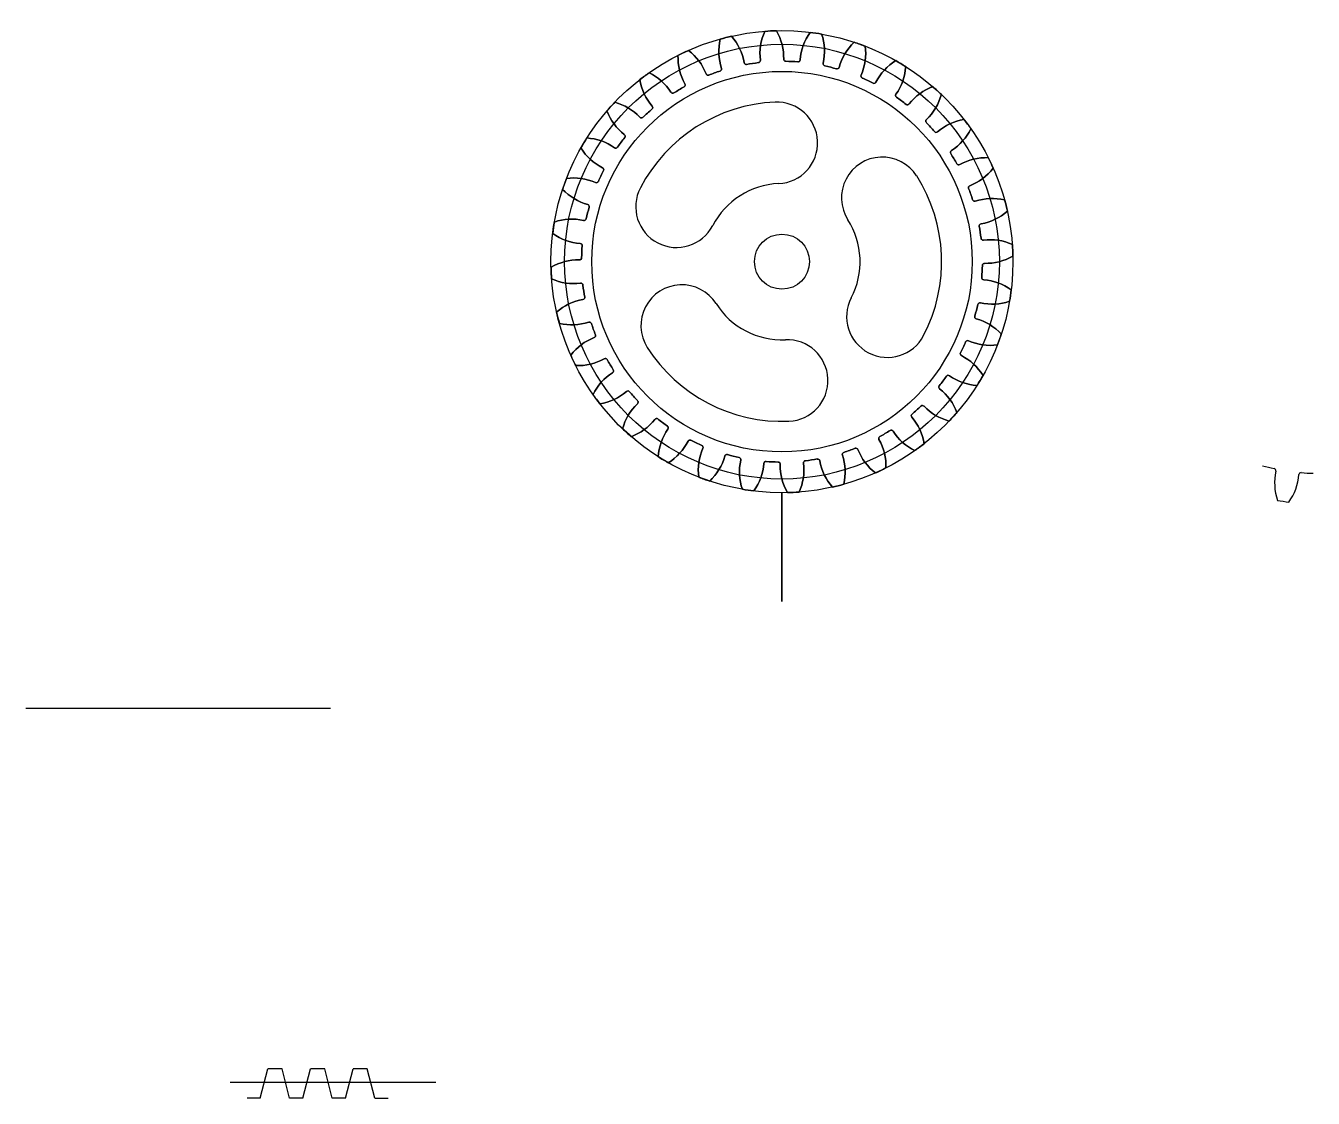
# Model space of a CAD drawing. Header units: millimetres. Extents: x 2376 to 2566, y 1605 to 1763.
import ezdxf

# ---------------------------------------------------------------- set-up
doc = ezdxf.new("R2010")
doc.units = ezdxf.units.MM

# ---------------------------------------------------------------- blocks, each defined once
blk = doc.blocks.new('*U5')
blk.add_lwpolyline([(-1.77, 2.25, 0.415161), (-1.85, 2.69, -0.415161), (-1.77, 2.25, 0.136961), (-3.2, -1.81, 0.01259), (-1.73, -2.69, 0.136961), (1.18, 0.49, -0.415161), (1.6, 0.63, 0.015035), (3.2, -0.13, -0.015035), (1.6, 0.63, 0.015035), (3.2, -0.13, -0.015035), (1.6, 0.63, 0.015035), (3.2, -0.13, -0.015035), (1.6, 0.63, 0.015035), (3.2, -0.13, -0.015035), (1.6, 0.63, 0.015035), (3.2, -0.13, -0.015035), (1.6, 0.63, 0.015035), (3.2, -0.13, -0.015035), (1.6, 0.63, 0.015035), (3.2, -0.13, -0.015035), (1.6, 0.63, 0.015035), (3.2, -0.13, -0.015035), (1.6, 0.63, 0.015035), (3.2, -0.13, -0.015035), (1.6, 0.63, 0.015035), (3.2, -0.13, -0.015035), (1.6, 0.63, 0.015035), (3.2, -0.13, -0.015035), (1.6, 0.63, 0.015035), (3.2, -0.13, -0.015035), (1.6, 0.63, 0.015035), (3.2, -0.13, -0.015035), (1.6, 0.63, 0.015035), (3.2, -0.13, -0.015035), (1.6, 0.63, 0.015035), (3.2, -0.13, -0.015035), (1.6, 0.63, 0.015035), (3.2, -0.13, -0.015035), (1.6, 0.63, 0.415161), (1.18, 0.49, -0.136961), (-1.73, -2.69, -0.01259), (-3.2, -1.81, -0.136961)], format="xyb", close=True)
blk = doc.blocks.new('*U6')
at = {"color": 0, "linetype": 'ByBlock', "lineweight": -2, "transparency": 16777216}
for p, rotation in [((2485.31, 1758.85), 213.7499999999999), ((2479.37, 1757.78), 224.9999999999999), ((2491.35, 1758.75), 202.4999999999999), ((2497.25, 1757.46), 191.2499999999998), ((2473.75, 1755.57), 236.2499999999998), ((2502.79, 1755.05), 180), ((2468.67, 1752.31), 247.4999999999997), ((2507.75, 1751.61), 168.75), ((2464.32, 1748.11), 258.7499999999998), ((2511.94, 1747.26), 157.4999999999999), ((2460.88, 1743.15), 269.9999999999996), ((2515.2, 1742.18), 146.25), ((2458.47, 1737.62), 281.2499999999998), ((2517.42, 1736.56), 134.9999999999999), ((2457.18, 1731.72), 292.4999999999998), ((2518.49, 1730.62), 123.75), ((2457.07, 1725.68), 303.7499999999997), ((2518.38, 1724.58), 112.5), ((2458.15, 1719.74), 314.9999999999997), ((2517.09, 1718.68), 101.25), ((2460.36, 1714.12), 326.2499999999995), ((2514.68, 1713.14), 89.99999999999997), ((2463.62, 1709.04), 337.4999999999997), ((2511.24, 1708.18), 78.74999999999996), ((2467.81, 1704.69), 348.7499999999998), ((2506.89, 1703.99), 67.49999999999996), ((2501.81, 1700.72), 56.24999999999998), ((2478.31, 1698.83), 11.25000000000001), ((2496.19, 1698.51), 45), ((2484.21, 1697.55), 22.50000000000002), ((2490.25, 1697.44), 33.74999999999999)]:
    blk.add_blockref('*U5', p, dxfattribs=dict(at, rotation=rotation))
blk.add_blockref('*U5', (2472.77, 1701.24), dxfattribs=at)

msp = doc.modelspace()

# ---------------------------------------------------------------- linework, layer by layer
at = {"extrusion": (1, 0, -6.12323e-17)}
msp.add_line((2421.33, 1662.39, 22.43), (2376.47, 1662.39, 22.43), dxfattribs=at)
for p, q in [((2410.97, 1605.02), (2412.09, 1609.35)), ((2414.19, 1609.35), (2412.09, 1609.35)), ((2415.31, 1605.02), (2414.19, 1609.35)), ((2417.24, 1605.02), (2418.36, 1609.35)), ((2420.47, 1609.35), (2418.36, 1609.35)), ((2421.59, 1605.02), (2420.47, 1609.35)), ((2423.52, 1605.02), (2424.64, 1609.35)), ((2426.74, 1609.35), (2424.64, 1609.35)), ((2427.86, 1605.02), (2426.74, 1609.35)), ((2436.82, 1607.35), (2406.54, 1607.35)), ((2410.97, 1605.02), (2409.04, 1605.02)), ((2417.24, 1605.02), (2415.31, 1605.02)), ((2423.52, 1605.02), (2421.59, 1605.02)), ((2427.86, 1605.02), (2429.79, 1605.02))]:
    msp.add_line(p, q)
for centre, radius in [((2487.78, 1728.15, 10.47), 34), ((2487.78, 1728.15), 32), ((2487.78, 1728.15, 20.95), 28), ((2487.78, 1728.15, 20.95), 4.05)]:
    msp.add_circle(centre, radius)
at = {"extrusion": (-1, 0, 6.12323e-17)}
msp.add_circle((-1686.15, 10.48, -2487.78), 8, dxfattribs=at)
for centre, radius, start, end in [((2487.78, 1728.15, 20.95), 23.5, 92.4747, 152.4747), ((2487.02, 1745.63, 20.95), 6, 272.4747, 92.4747), ((2502.54, 1737.54, 20.95), 6, 32.4747, 212.4747), ((2487.78, 1728.15, 20.95), 23.5, 332.4747, 32.4747), ((2472.26, 1736.23, 20.95), 6, 152.4747, 332.4747), ((2487.78, 1728.15, 20.95), 11.5, 92.4747, 152.4747), ((2487.78, 1728.15, 20.95), 11.5, 332.4747, 32.4747), ((2473.02, 1718.75, 20.95), 6, 32.4747, 212.4747), ((2503.3, 1720.06, 20.95), 6, 152.4747, 332.4747), ((2487.78, 1728.15, 20.95), 11.5, 212.4747, 272.4747), ((2487.78, 1728.15, 20.95), 23.5, 212.4747, 272.4747), ((2488.54, 1710.66, 20.95), 6, 272.4747, 92.4747), ((2566.54, 1726.51), 29.5, 254.2144, 257.66), ((2566.54, 1726.51), 29.5, 254.2144, 257.66), ((2566.54, 1726.51), 29.5, 254.2144, 257.66), ((2566.54, 1726.51), 29.5, 254.2144, 257.66), ((2566.54, 1726.51), 29.5, 254.2144, 257.66), ((2566.54, 1726.51), 29.5, 254.2144, 257.66), ((2566.54, 1726.51), 29.5, 254.2144, 257.66), ((2566.54, 1726.51), 29.5, 254.2144, 257.66), ((2566.54, 1726.51), 29.5, 254.2144, 257.66), ((2566.54, 1726.51), 29.5, 254.2144, 257.66), ((2566.54, 1726.51), 29.5, 254.2144, 257.66), ((2566.54, 1726.51), 29.5, 254.2144, 257.66), ((2566.54, 1726.51), 29.5, 254.2144, 257.66), ((2566.54, 1726.51), 29.5, 254.2144, 257.66), ((2566.54, 1726.51), 29.5, 254.2144, 257.66), ((2566.54, 1726.51), 29.5, 254.2144, 257.66), ((2566.54, 1726.51), 29.5, 254.2144, 257.66), ((2566.54, 1726.51), 29.5, 254.2144, 257.66), ((2566.54, 1726.51), 29.5, 254.2144, 257.66), ((2566.54, 1726.51), 29.5, 254.2144, 257.66), ((2566.54, 1726.51), 29.5, 254.2144, 257.66), ((2566.54, 1726.51), 29.5, 254.2144, 257.66), ((2566.54, 1726.51), 29.5, 254.2144, 257.66), ((2566.54, 1726.51), 29.5, 254.2144, 257.66), ((2566.54, 1726.51), 29.5, 254.2144, 257.66), ((2566.54, 1726.51), 29.5, 254.2144, 257.66), ((2566.54, 1726.51), 29.5, 254.2144, 257.66), ((2566.54, 1726.51), 29.5, 254.2144, 257.66), ((2566.54, 1726.51), 29.5, 254.2144, 257.66), ((2566.54, 1726.51), 29.5, 254.2144, 257.66), ((2566.54, 1726.51), 29.5, 254.2144, 257.66), ((2566.54, 1726.51), 29.5, 254.2144, 257.66), ((2560.17, 1697.39), 0.314, 347.4747, 77.66), ((2568.3, 1695.58), 8.01, 167.4747, 198.6699), ((2555.88, 1697.42), 8.01, 324.4545, 355.6497), ((2564.18, 1696.79), 0.314, 85.4644, 175.6497), ((2566.54, 1726.51), 29.5, 265.4644, 268.91), ((2566.54, 1726.51), 34, 260.1195, 263.0049)]:
    msp.add_arc(centre, radius, start, end)

# ---------------------------------------------------------------- block references
msp.add_blockref('*U6', (0, 0))

doc.saveas('drawing.dxf')
